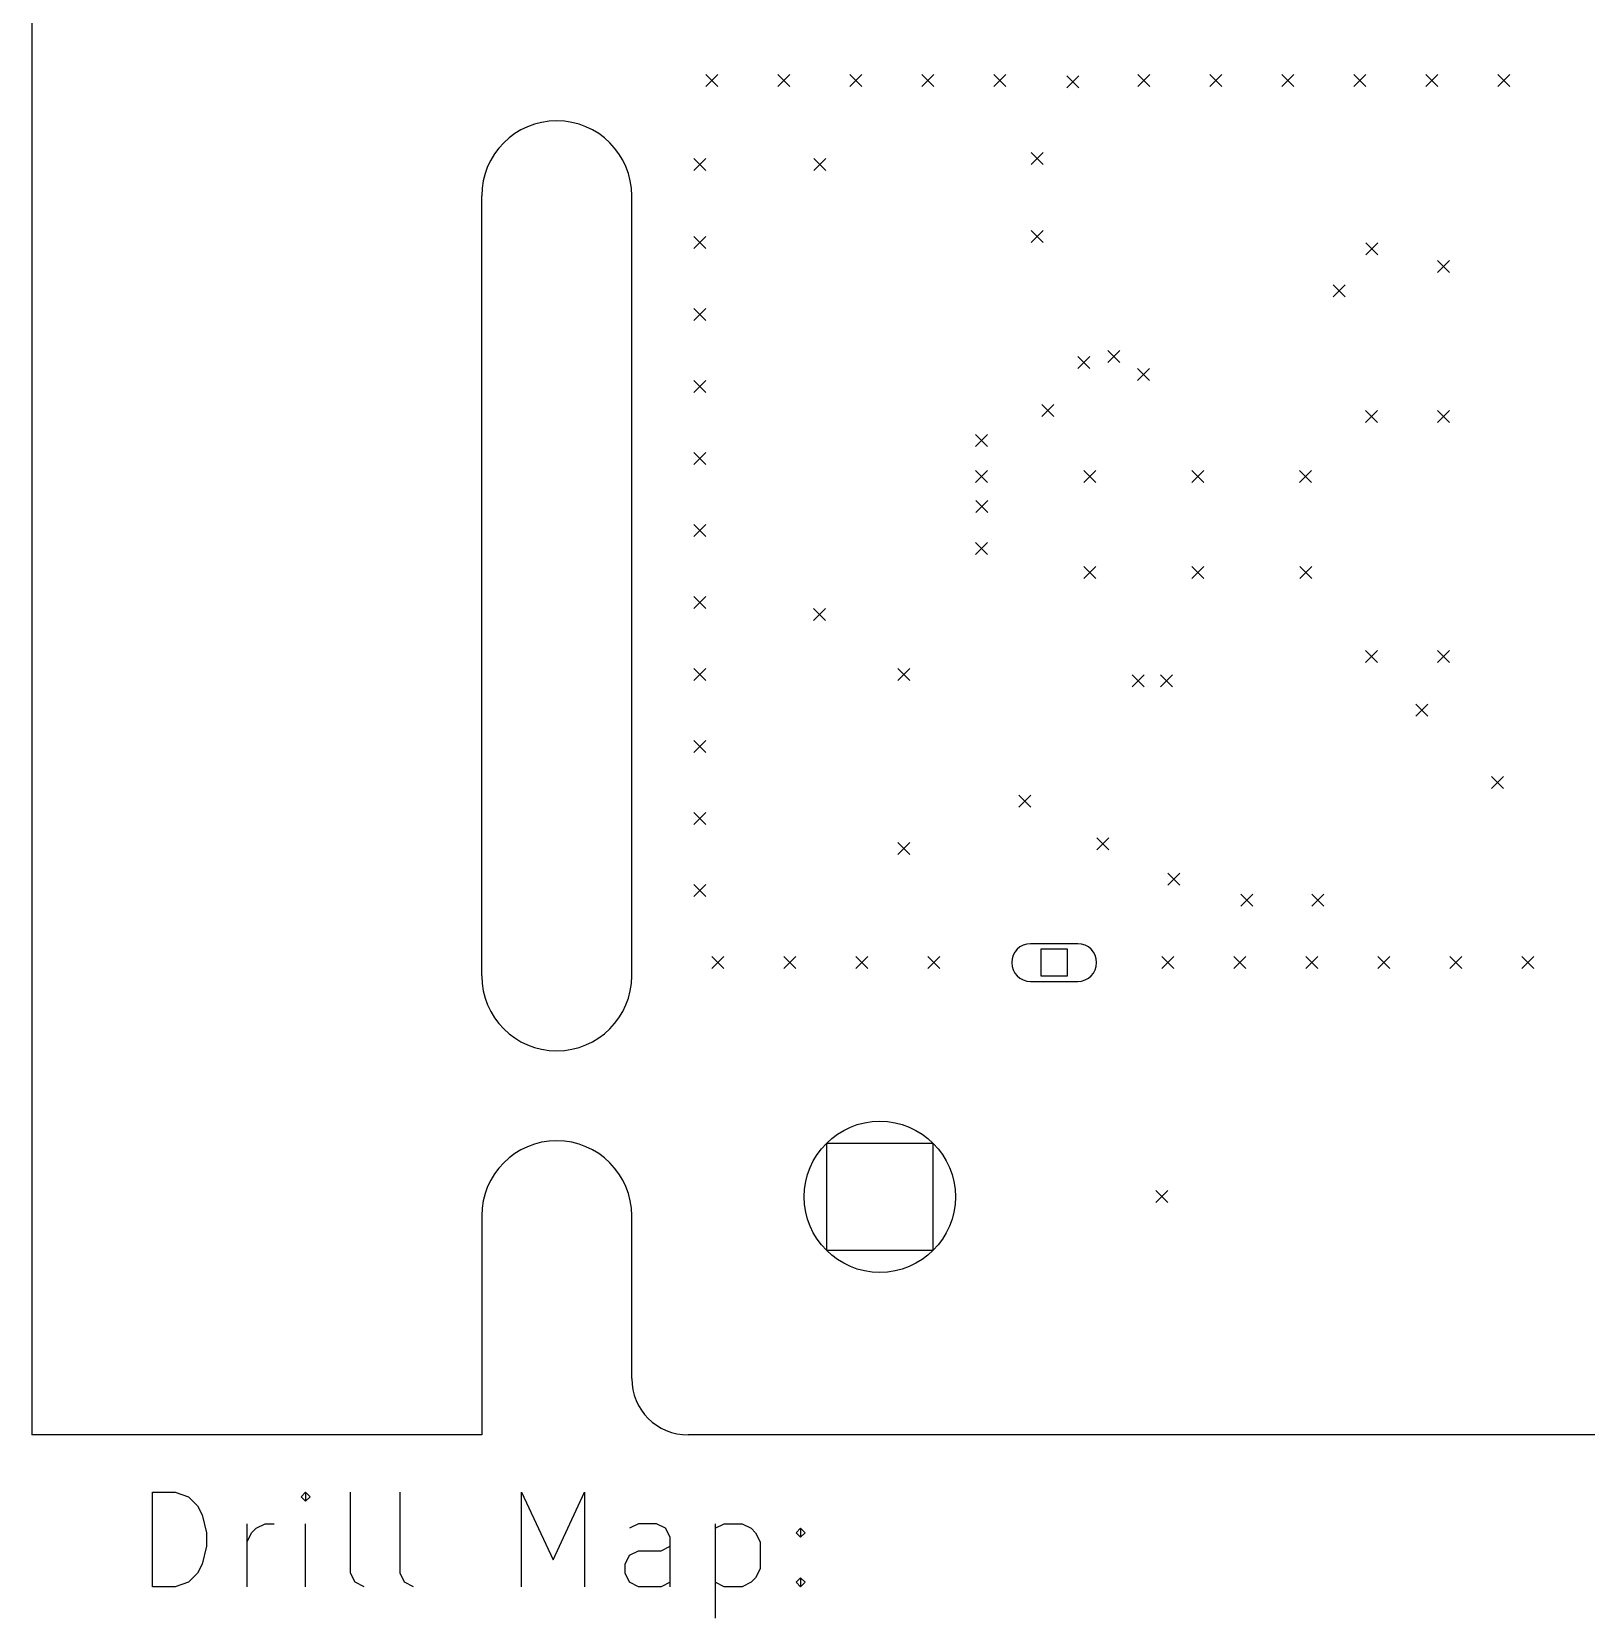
# Model space of a CAD drawing. Extents: x 3.56 to 8.19, y -7.27 to -2.1.
# Drawn here: x 3.643 to 4.939, y -6.026 to -4.704 of the extents above; entities that cross this region are included whole.
import ezdxf

# ---------------------------------------------------------------- set-up
doc = ezdxf.new("R2010")
doc.units = 0
doc.header["$MEASUREMENT"] = 0
doc.layers.add('BLACK', color=7, linetype='CONTINUOUS')

msp = doc.modelspace()

# ---------------------------------------------------------------- linework, layer by layer
at = {"layer": 'BLACK', "linetype": 'CONTINUOUS'}
for p, q in [((3.6433, -2.1456), (3.6433, -5.8736)), ((4.205, -4.74), (4.215, -4.75)), ((4.215, -4.74), (4.205, -4.75)), ((4.265, -4.74), (4.275, -4.75)), ((4.275, -4.74), (4.265, -4.75)), ((4.325, -4.74), (4.335, -4.75)), ((4.335, -4.74), (4.325, -4.75)), ((4.385, -4.74), (4.395, -4.75)), ((4.395, -4.74), (4.385, -4.75)), ((4.445, -4.74), (4.455, -4.75)), ((4.455, -4.74), (4.445, -4.75)), ((4.5059, -4.7409), (4.5159, -4.7509)), ((4.5159, -4.7409), (4.5059, -4.7509)), ((4.565, -4.74), (4.575, -4.75)), ((4.575, -4.74), (4.565, -4.75)), ((4.625, -4.74), (4.635, -4.75)), ((4.635, -4.74), (4.625, -4.75)), ((4.685, -4.74), (4.695, -4.75)), ((4.695, -4.74), (4.685, -4.75)), ((4.745, -4.74), (4.755, -4.75)), ((4.755, -4.74), (4.745, -4.75)), ((4.805, -4.74), (4.815, -4.75)), ((4.815, -4.74), (4.805, -4.75)), ((4.865, -4.74), (4.875, -4.75)), ((4.875, -4.74), (4.865, -4.75)), ((4.195, -4.81), (4.205, -4.82)), ((4.205, -4.81), (4.195, -4.82)), ((4.295, -4.81), (4.305, -4.82)), ((4.305, -4.81), (4.295, -4.82)), ((4.476, -4.805), (4.486, -4.815)), ((4.486, -4.805), (4.476, -4.815)), ((4.0183, -5.491), (4.0183, -4.841)), ((4.1433, -5.491), (4.1433, -4.841)), ((4.195, -4.875), (4.205, -4.885)), ((4.205, -4.875), (4.195, -4.885)), ((4.476, -4.8698), (4.486, -4.8798)), ((4.486, -4.8698), (4.476, -4.8798)), ((4.755, -4.8802), (4.765, -4.8902)), ((4.765, -4.8802), (4.755, -4.8902)), ((4.8148, -4.895), (4.8248, -4.905)), ((4.8248, -4.895), (4.8148, -4.905)), ((4.7277, -4.9153), (4.7377, -4.9253)), ((4.7377, -4.9153), (4.7277, -4.9253)), ((4.195, -4.935), (4.205, -4.945)), ((4.205, -4.935), (4.195, -4.945)), ((4.54, -4.97), (4.55, -4.98)), ((4.55, -4.97), (4.54, -4.98)), ((4.515, -4.975), (4.525, -4.985)), ((4.525, -4.975), (4.515, -4.985)), ((4.195, -4.995), (4.205, -5.005)), ((4.205, -4.995), (4.195, -5.005)), ((4.5648, -4.985), (4.5748, -4.995)), ((4.5748, -4.985), (4.5648, -4.995)), ((4.485, -5.015), (4.495, -5.025)), ((4.495, -5.015), (4.485, -5.025)), ((4.7548, -5.02), (4.7648, -5.03)), ((4.7648, -5.02), (4.7548, -5.03)), ((4.8148, -5.02), (4.8248, -5.03)), ((4.8248, -5.02), (4.8148, -5.03)), ((4.4298, -5.04), (4.4398, -5.05)), ((4.4398, -5.04), (4.4298, -5.05)), ((4.195, -5.055), (4.205, -5.065)), ((4.205, -5.055), (4.195, -5.065)), ((4.4298, -5.07), (4.4398, -5.08)), ((4.4398, -5.07), (4.4298, -5.08)), ((4.52, -5.07), (4.53, -5.08)), ((4.53, -5.07), (4.52, -5.08)), ((4.61, -5.07), (4.62, -5.08)), ((4.62, -5.07), (4.61, -5.08)), ((4.6998, -5.07), (4.7098, -5.08)), ((4.7098, -5.07), (4.6998, -5.08)), ((4.43, -5.095), (4.44, -5.105)), ((4.44, -5.095), (4.43, -5.105)), ((4.195, -5.115), (4.205, -5.125)), ((4.205, -5.115), (4.195, -5.125)), ((4.4298, -5.13), (4.4398, -5.14)), ((4.4398, -5.13), (4.4298, -5.14)), ((4.52, -5.15), (4.53, -5.16)), ((4.53, -5.15), (4.52, -5.16)), ((4.61, -5.15), (4.62, -5.16)), ((4.62, -5.15), (4.61, -5.16)), ((4.7, -5.15), (4.71, -5.16)), ((4.71, -5.15), (4.7, -5.16)), ((4.195, -5.175), (4.205, -5.185)), ((4.205, -5.175), (4.195, -5.185)), ((4.2948, -5.185), (4.3048, -5.195)), ((4.3048, -5.185), (4.2948, -5.195)), ((4.7548, -5.22), (4.7648, -5.23)), ((4.7648, -5.22), (4.7548, -5.23)), ((4.8148, -5.22), (4.8248, -5.23)), ((4.8248, -5.22), (4.8148, -5.23)), ((4.195, -5.235), (4.205, -5.245)), ((4.205, -5.235), (4.195, -5.245)), ((4.365, -5.235), (4.375, -5.245)), ((4.375, -5.235), (4.365, -5.245)), ((4.5604, -5.2401), (4.5704, -5.2501)), ((4.5704, -5.2401), (4.5604, -5.2501)), ((4.584, -5.2401), (4.594, -5.2501)), ((4.594, -5.2401), (4.584, -5.2501)), ((4.7968, -5.2647), (4.8068, -5.2747)), ((4.8068, -5.2647), (4.7968, -5.2747)), ((4.195, -5.295), (4.205, -5.305)), ((4.205, -5.295), (4.195, -5.305)), ((4.8598, -5.325), (4.8698, -5.335)), ((4.8698, -5.325), (4.8598, -5.335)), ((4.4659, -5.3405), (4.4759, -5.3505)), ((4.4759, -5.3405), (4.4659, -5.3505)), ((4.195, -5.355), (4.205, -5.365)), ((4.205, -5.355), (4.195, -5.365)), ((4.365, -5.38), (4.375, -5.39)), ((4.375, -5.38), (4.365, -5.39)), ((4.5308, -5.3759), (4.5408, -5.3859)), ((4.5408, -5.3759), (4.5308, -5.3859)), ((4.5899, -5.4054), (4.5999, -5.4154)), ((4.5999, -5.4054), (4.5899, -5.4154)), ((4.195, -5.415), (4.205, -5.425)), ((4.205, -5.415), (4.195, -5.425)), ((4.6509, -5.4231), (4.6609, -5.4331)), ((4.6609, -5.4231), (4.6509, -5.4331)), ((4.71, -5.4231), (4.72, -5.4331)), ((4.72, -5.4231), (4.71, -5.4331)), ((4.515, -5.4643), (4.4756, -5.4643)), ((4.5064, -5.4689), (4.4841, -5.4689)), ((4.4841, -5.4689), (4.4841, -5.4911)), ((4.5064, -5.4911), (4.5064, -5.4689)), ((4.21, -5.475), (4.22, -5.485)), ((4.22, -5.475), (4.21, -5.485)), ((4.27, -5.475), (4.28, -5.485)), ((4.28, -5.475), (4.27, -5.485)), ((4.33, -5.475), (4.34, -5.485)), ((4.34, -5.475), (4.33, -5.485)), ((4.39, -5.475), (4.4, -5.485)), ((4.4, -5.475), (4.39, -5.485)), ((4.585, -5.475), (4.595, -5.485)), ((4.595, -5.475), (4.585, -5.485)), ((4.645, -5.475), (4.655, -5.485)), ((4.655, -5.475), (4.645, -5.485)), ((4.705, -5.475), (4.715, -5.485)), ((4.715, -5.475), (4.705, -5.485)), ((4.765, -5.475), (4.775, -5.485)), ((4.775, -5.475), (4.765, -5.485)), ((4.825, -5.475), (4.835, -5.485)), ((4.835, -5.475), (4.825, -5.485)), ((4.885, -5.475), (4.895, -5.485)), ((4.895, -5.475), (4.885, -5.485)), ((4.4756, -5.4957), (4.515, -5.4957)), ((4.4841, -5.4911), (4.5064, -5.4911)), ((4.3945, -5.6307), (4.3055, -5.6307)), ((4.3055, -5.6307), (4.3055, -5.7197)), ((4.3945, -5.7197), (4.3945, -5.6307)), ((4.58, -5.67), (4.59, -5.68)), ((4.59, -5.67), (4.58, -5.68)), ((4.0183, -5.691), (4.0183, -5.8736)), ((4.1433, -5.8266), (4.1433, -5.691)), ((4.3055, -5.7197), (4.3945, -5.7197)), ((4.0183, -5.8736), (3.6433, -5.8736)), ((5.5162, -5.8736), (4.1903, -5.8736)), ((3.744, -6.0002), (3.744, -5.9214)), ((3.744, -5.9214), (3.7628, -5.9214)), ((3.7628, -5.9214), (3.774, -5.9252)), ((3.8715, -5.9214), (3.8677, -5.9252)), ((3.8752, -5.9252), (3.8715, -5.9214)), ((3.8715, -5.9214), (3.8715, -5.9289)), ((3.909, -5.9889), (3.909, -5.9214)), ((3.9502, -5.9889), (3.9502, -5.9214)), ((4.0515, -6.0002), (4.0515, -5.9214)), ((4.0515, -5.9214), (4.0777, -5.9777)), ((4.0777, -5.9777), (4.104, -5.9214)), ((4.104, -5.9214), (4.104, -6.0002)), ((3.774, -5.9252), (3.7815, -5.9327)), ((3.7815, -5.9327), (3.7853, -5.9402)), ((3.8677, -5.9252), (3.8715, -5.9289)), ((3.8715, -5.9289), (3.8752, -5.9252)), ((3.7853, -5.9402), (3.789, -5.9552)), ((3.8227, -6.0002), (3.8227, -5.9477)), ((3.8302, -5.9514), (3.8377, -5.9477)), ((3.8377, -5.9477), (3.8452, -5.9477)), ((3.8715, -6.0002), (3.8715, -5.9477)), ((4.149, -5.9477), (4.1415, -5.9514)), ((4.164, -5.9477), (4.149, -5.9477)), ((4.1715, -5.9514), (4.164, -5.9477)), ((4.2127, -5.9477), (4.2127, -6.0264)), ((4.2127, -5.9514), (4.2202, -5.9477)), ((4.2202, -5.9477), (4.2352, -5.9477)), ((4.2352, -5.9477), (4.2427, -5.9514)), ((3.789, -5.9552), (3.789, -5.9664)), ((3.8227, -5.9627), (3.8265, -5.9552)), ((3.8265, -5.9552), (3.8302, -5.9514)), ((4.1752, -5.9589), (4.1715, -5.9514)), ((4.1752, -6.0002), (4.1752, -5.9589)), ((4.2427, -5.9514), (4.2464, -5.9552)), ((4.2464, -5.9552), (4.2502, -5.9627)), ((4.2502, -5.9627), (4.2502, -5.9852)), ((4.2802, -5.9552), (4.2839, -5.9514)), ((4.2839, -5.9589), (4.2802, -5.9552)), ((4.2839, -5.9514), (4.2877, -5.9552)), ((4.2839, -5.9514), (4.2839, -5.9589)), ((4.2877, -5.9552), (4.2839, -5.9589)), ((3.789, -5.9664), (3.7853, -5.9814)), ((4.1377, -5.9814), (4.1415, -5.9739)), ((4.1415, -5.9739), (4.149, -5.9702)), ((4.149, -5.9702), (4.1677, -5.9702)), ((4.1677, -5.9702), (4.1752, -5.9664)), ((3.7815, -5.9889), (3.774, -5.9964)), ((3.7853, -5.9814), (3.7815, -5.9889)), ((3.9127, -5.9964), (3.909, -5.9889)), ((3.954, -5.9964), (3.9502, -5.9889)), ((4.1377, -5.9889), (4.1377, -5.9814)), ((4.1415, -5.9964), (4.1377, -5.9889)), ((4.2502, -5.9852), (4.2464, -5.9927)), ((3.7628, -6.0002), (3.744, -6.0002)), ((3.774, -5.9964), (3.7628, -6.0002)), ((3.9202, -6.0002), (3.9127, -5.9964)), ((3.9615, -6.0002), (3.954, -5.9964)), ((4.149, -6.0002), (4.1415, -5.9964)), ((4.1677, -6.0002), (4.149, -6.0002)), ((4.1752, -5.9964), (4.1677, -6.0002)), ((4.2202, -6.0002), (4.2127, -5.9964)), ((4.2352, -6.0002), (4.2202, -6.0002)), ((4.2427, -5.9964), (4.2352, -6.0002)), ((4.2464, -5.9927), (4.2427, -5.9964)), ((4.2802, -5.9964), (4.2839, -5.9927)), ((4.2839, -6.0002), (4.2802, -5.9964)), ((4.2839, -5.9927), (4.2877, -5.9964)), ((4.2839, -5.9927), (4.2839, -6.0002)), ((4.2877, -5.9964), (4.2839, -6.0002))]:
    msp.add_line(p, q, dxfattribs=at)
at = {"layer": 'BLACK'}
msp.add_circle((4.35, -5.6752), 0.063, dxfattribs=at)
for centre, radius, start, end in [((4.0808, -4.841), 0.0625, 0, 180), ((4.4756, -5.48), 0.0157, 90, 270), ((4.515, -5.48), 0.0157, -90, 90), ((4.0808, -5.491), 0.0625, -180, 0), ((4.0808, -5.691), 0.0625, 0, 180), ((4.1903, -5.8266), 0.047, -180, -90)]:
    msp.add_arc(centre, radius, start, end, dxfattribs=at)

doc.saveas('drawing.dxf')
